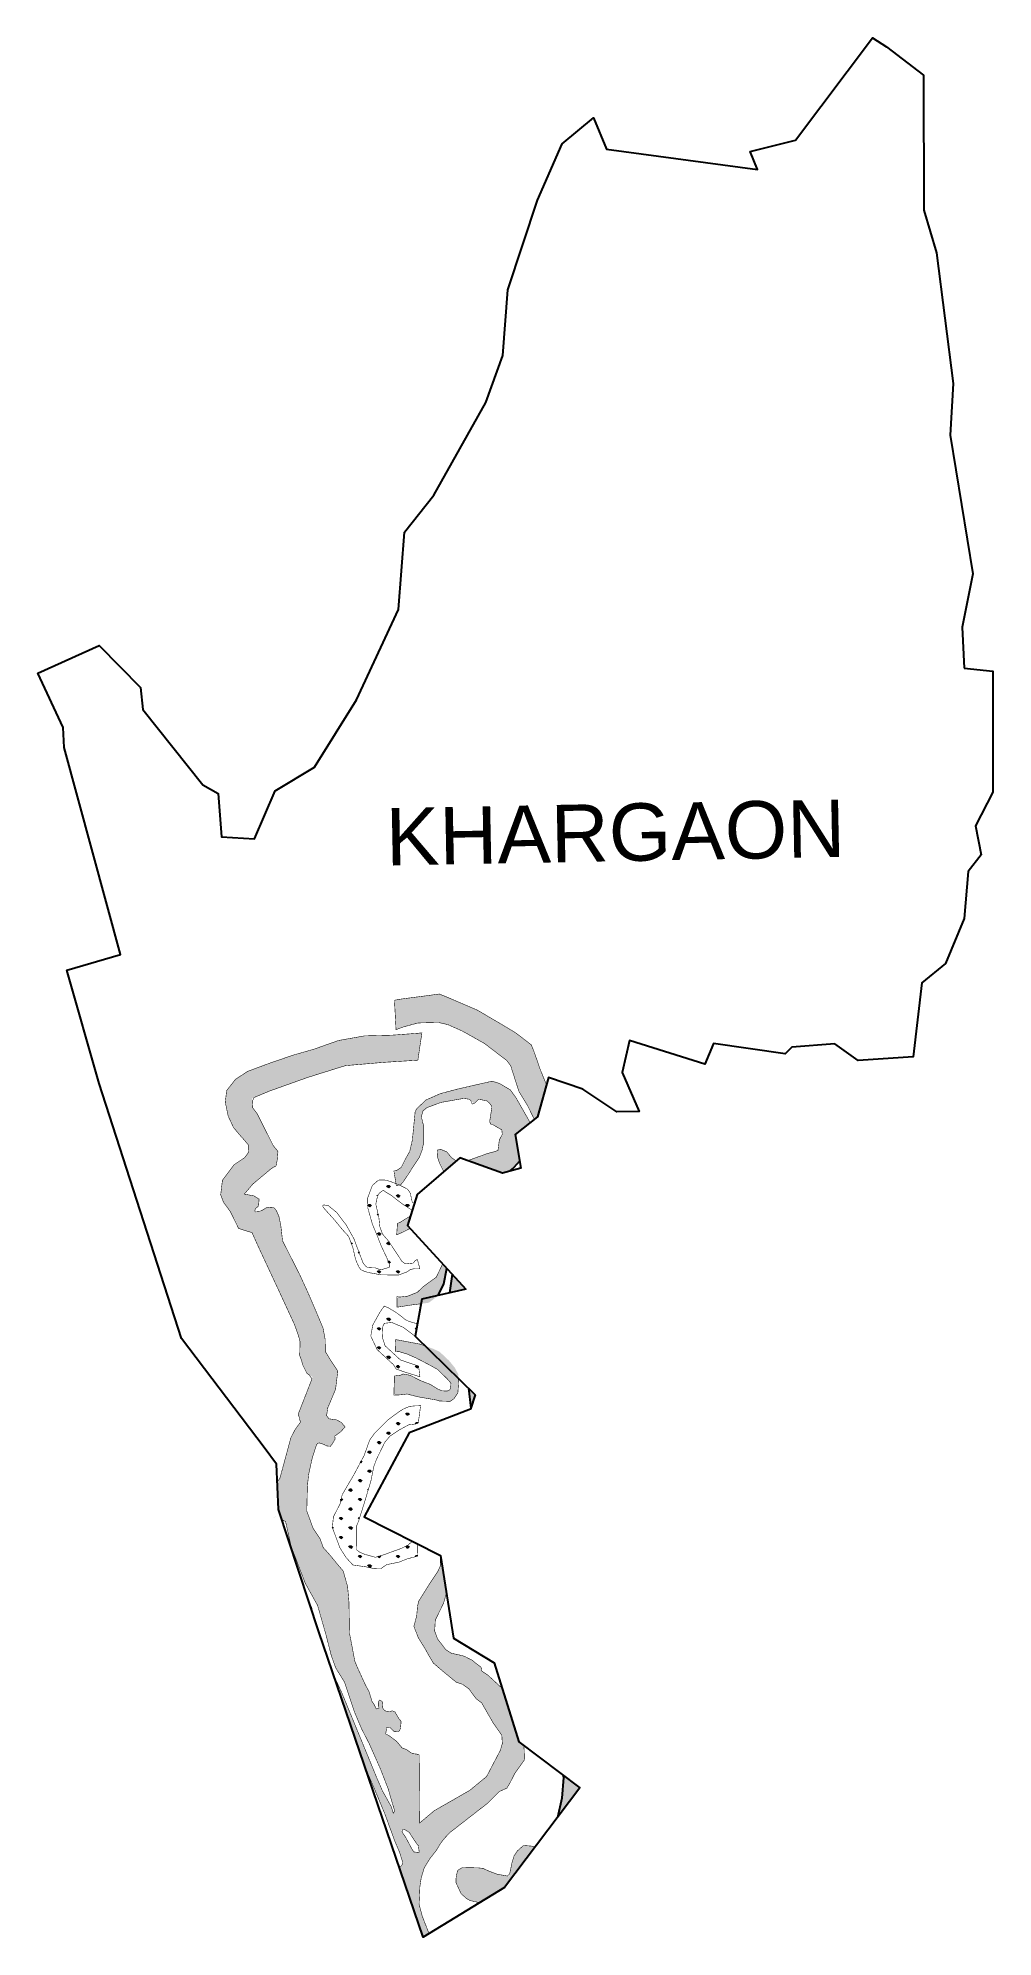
# Model space of a CAD drawing. Header units: metres. Extents: x 287585 to 289392, y 1999723 to 2003319.
import ezdxf

# ---------------------------------------------------------------- set-up
doc = ezdxf.new("R2010")
doc.units = ezdxf.units.M
doc.header["$MEASUREMENT"] = 0
for name, color, linetype in [('MANGROOVE BUFFER ZONE', 120, 'Continuous'), ('MANGROOVES BUFFER ZONE', 120, 'Continuous'), ('village', 3, 'Continuous'), ('VILLAGE NAME', 250, 'Continuous')]:
    doc.layers.add(name, color=color, linetype=linetype)
doc.styles.get("Standard").update_dxf_attribs({"font": 'simplex.shx'})

msp = doc.modelspace()

# ---------------------------------------------------------------- hatches: boundary and pattern name
at = {"layer": 'MANGROOVE BUFFER ZONE'}
h = msp.add_hatch(dxfattribs=at)
h.set_pattern_fill('GRASS', color=256, scale=25)
h.paths.add_polyline_path([(288279, 1999926.7), (288287.4, 1999921.4), (288296.7, 1999906.8), (288301.7, 1999899.7), (288304.6, 1999896.1), (288306.1, 1999883.5), (288295.8, 1999884.5), (288291.8, 1999890.9), (288280.4, 1999912.4), (288271.2, 1999925.7)], flags=16)
h.paths.add_polyline_path([(288362.7, 2000814.5), (288344.9, 2000831.3), (288333.1, 2000836.9), (288307.9, 2000845.9), (288261.5, 2000854.6), (288260.7, 2000832.1), (288268.8, 2000831.6), (288283.7, 2000827), (288300.7, 2000819.5), (288315.4, 2000811.8), (288329.7, 2000804.3), (288340.6, 2000798.2), (288363, 2000776.4), (288366.1, 2000771.2), (288365.3, 2000760), (288359.2, 2000757.2), (288349.3, 2000757.5), (288340.9, 2000761.1), (288327.3, 2000769.6), (288308.8, 2000776.8), (288300.3, 2000781.1), (288289.1, 2000786.9), (288275.5, 2000789.4), (288270.6, 2000787.1), (288259.2, 2000785.7), (288258.1, 2000749.4), (288270.1, 2000749.9), (288283.1, 2000751.5), (288295.3, 2000748.3), (288306.1, 2000745.8), (288339, 2000740.1), (288343.9, 2000738.3), (288364.6, 2000737.6), (288371.9, 2000742.6), (288379.2, 2000753.8), (288380.4, 2000770.5), (288379.8, 2000789.2), (288373.4, 2000801.3)], flags=17)
h.paths.add_polyline_path([(288420.2, 1999788.4), (288467.6, 1999817.3), (288525.6, 1999893.9), (288519.8, 1999895.5), (288503.3, 1999896.8), (288491.8, 1999886.5), (288485.5, 1999876.9), (288481.4, 1999863.2), (288476.2, 1999838.3), (288453.8, 1999842.4), (288438.9, 1999847.8), (288426.9, 1999853.4), (288417.6, 1999854.4), (288387.7, 1999855.1), (288378.6, 1999849.4), (288375.9, 1999836.8), (288375.6, 1999826.7), (288385.3, 1999805.4), (288395.8, 1999796.2), (288402.2, 1999792.6)])
h.paths.add_polyline_path([(288358.6, 2000988.9), (288350.4, 2000997.9), (288338.4, 2000972.8), (288313.6, 2000954.8), (288302.5, 2000944.1), (288284.1, 2000936.7), (288263.8, 2000934.6), (288264.2, 2000915.9), (288292.8, 2000920.3), (288324.1, 2000924.3), (288341.9, 2000937.7), (288352.5, 2000960.4)])
h.paths.add_polyline_path([(288283.6, 2001070.8), (288289.2, 2001088.3), (288280.5, 2001083.2), (288264.8, 2001073.3), (288263.4, 2001053), (288274.3, 2001057.5), (288288.1, 2001064.6), (288288.9, 2001065)])
h.paths.add_polyline_path([(288394, 2000950.3), (288368.3, 2000978.3), (288363.3, 2000943.2)])
h.paths.add_polyline_path([(288352.5, 2001172.3), (288376.2, 2001192.8), (288367.1, 2001199.1), (288358.3, 2001210), (288346.5, 2001214.8), (288341, 2001213.4), (288340.1, 2001201.6), (288344.4, 2001188.7)])
h.paths.add_polyline_path([(288412, 2000749.9), (288399.1, 2000762.4), (288403.9, 2000725.4)])
h.paths.add_polyline_path([(288567.7, 1999949.5), (288610.3, 2000005.7), (288577.6, 2000030.4), (288579.4, 2000025.2), (288575.8, 1999986.2)])
h.paths.add_polyline_path([(288523.9, 2001271.3), (288530.1, 2001276.1), (288546.7, 2001337.3), (288534, 2001368.7), (288525.1, 2001395), (288518.2, 2001412.6), (288488.5, 2001435.4), (288466, 2001449), (288415.9, 2001478.4), (288359.8, 2001502.5), (288344.2, 2001508.8), (288266.9, 2001498.6), (288259.2, 2001496.9), (288262.2, 2001441.3), (288276, 2001446.5), (288303.8, 2001454), (288342.4, 2001455), (288360.2, 2001450.9), (288387.9, 2001438.6), (288429.3, 2001415.3), (288471.7, 2001383), (288479.1, 2001373.1), (288494.7, 2001324.4), (288511.3, 2001297.2)])
h.paths.add_polyline_path([(288496.2, 2001192.9), (288487.6, 2001243.1), (288515.9, 2001265.1), (288514.2, 2001268.5), (288489, 2001312.8), (288478.2, 2001327.5), (288458.3, 2001339.3), (288444.3, 2001343.8), (288413.1, 2001336.8), (288378, 2001328.7), (288346, 2001320.2), (288318.9, 2001308.2), (288301.2, 2001291.6), (288298.4, 2001286.4), (288293.2, 2001232.9), (288288.1, 2001210.8), (288279.2, 2001195), (288272, 2001180.5), (288258.6, 2001171.6), (288262.1, 2001149.8), (288268.2, 2001147.1), (288270.8, 2001147.4), (288275, 2001152.2), (288286.4, 2001168.9), (288291.7, 2001177.6), (288306.5, 2001200), (288311.7, 2001214), (288314, 2001224.8), (288313.8, 2001261.4), (288310, 2001277), (288313.4, 2001287.8), (288320.8, 2001293.7), (288346.7, 2001303.5), (288390.1, 2001311.2), (288400.9, 2001309.8), (288409.5, 2001301.6), (288410.9, 2001302.2), (288418.5, 2001309.4), (288434.5, 2001306.7), (288444, 2001297.1), (288439.5, 2001268.3), (288440.2, 2001264.5), (288440.7, 2001263), (288442.6, 2001261.9), (288444.8, 2001261.9), (288456.2, 2001255.1), (288462.4, 2001251.8), (288463.2, 2001243.2), (288457.6, 2001232.3), (288456.2, 2001221.1), (288455, 2001212.6), (288447, 2001210), (288434.7, 2001206.7), (288412.4, 2001198.6), (288397.3, 2001193.3), (288463.6, 2001169.6), (288477.3, 2001173.4), (288482.6, 2001177.9)])
h.paths.add_polyline_path([(288029.5, 2000517.1), (288034.4, 2000518.9), (288033.7, 2000519.3)])
h.paths.add_polyline_path([(288187.4, 2000092.1), (288268.5, 1999855), (288272.9, 1999858.7), (288275.1, 1999864.2), (288268.6, 1999884.7), (288259.9, 1999905), (288241.1, 1999956.4), (288227.7, 1999988.7), (288205.9, 2000040.1), (288191, 2000084.4)])
h.paths.add_polyline_path([(288103, 2000340.3), (288115.9, 2000301), (288142.1, 2000224.5), (288145.5, 2000216.8), (288159.9, 2000185.2), (288226.6, 2000022.9), (288236.8, 1999999.6), (288252.9, 1999970.7), (288257, 1999958.2), (288259.6, 1999962), (288247.1, 2000004.6), (288233, 2000041), (288211.3, 2000089.9), (288197.2, 2000117.3), (288183.7, 2000149.1), (288164.8, 2000205.9), (288148.2, 2000232.7), (288139.9, 2000255.5), (288129.9, 2000294.6), (288113.7, 2000351.4), (288090.3, 2000393.5), (288063.8, 2000462.9), (288053.2, 2000510.1), (288046.2, 2000513.4), (288099.1, 2000352.3), (288101.6, 2000347.5)])
h.paths.add_polyline_path([(288357.5, 2000374.4), (288346.2, 2000446.3), (288346.1, 2000426.1), (288341.2, 2000415.4), (288326.2, 2000393.1), (288305.2, 2000359.5), (288302.9, 2000350), (288301.3, 2000331.5), (288295.9, 2000311.5), (288304.6, 2000289.6), (288317.3, 2000269.1), (288322.9, 2000258.8), (288332.8, 2000242.1), (288353.4, 2000224.5), (288376.3, 2000205.7), (288388, 2000202), (288400.2, 2000193.2), (288413.3, 2000175.1), (288424.3, 2000166.6), (288446.3, 2000128.3), (288462.4, 2000105.4), (288463.3, 2000089.5), (288459.6, 2000077), (288433.6, 2000027.4), (288401.8, 2000001.2), (288334.2, 1999962.4), (288306.9, 1999939.3), (288306, 2000068.3), (288301.4, 2000069.8), (288291.9, 2000070.9), (288282.8, 2000078), (288273.7, 2000081.5), (288263.3, 2000094), (288248.5, 2000105), (288242.7, 2000107.9), (288244.2, 2000118), (288244.4, 2000120.1), (288250, 2000120.9), (288253.5, 2000117.2), (288259.1, 2000112.3), (288265.5, 2000111.9), (288268.6, 2000113.9), (288270.4, 2000117.8), (288271.4, 2000126.3), (288271.8, 2000131.9), (288267.7, 2000136.8), (288260, 2000149.8), (288255.2, 2000151.8), (288247.2, 2000149.5), (288238.6, 2000153.1), (288237, 2000158.4), (288236, 2000169.5), (288231.4, 2000172.1), (288229.6, 2000170.3), (288228.5, 2000167.2), (288228.7, 2000161.9), (288230, 2000157.1), (288224.7, 2000155.4), (288220, 2000164.9), (288216.9, 2000169.4), (288210.8, 2000188.8), (288203.9, 2000201.5), (288188.1, 2000236.1), (288184.3, 2000245.6), (288174.1, 2000299), (288173.2, 2000356.8), (288170.6, 2000386.8), (288162.3, 2000416.3), (288153.1, 2000427.2), (288138, 2000445.6), (288124.3, 2000461), (288118.8, 2000476.9), (288105.3, 2000497.3), (288093.3, 2000530), (288094.5, 2000577.1), (288096.8, 2000599.1), (288103.4, 2000629.2), (288112.5, 2000658.3), (288117.8, 2000658.8), (288125.1, 2000656.3), (288131.2, 2000653.1), (288138.1, 2000652.6), (288141, 2000656.1), (288147, 2000666.3), (288146.3, 2000671.8), (288157.6, 2000680.1), (288165.9, 2000689.2), (288158.1, 2000698.1), (288149.8, 2000702.5), (288135.1, 2000704.6), (288130.8, 2000710.7), (288133, 2000725.2), (288147.8, 2000760.5), (288152, 2000794.7), (288147.9, 2000801.3), (288139.2, 2000814.2), (288128.6, 2000831.7), (288128, 2000855.3), (288124.2, 2000876.1), (288109.1, 2000912.1), (288095.1, 2000944.6), (288080.1, 2000977.2), (288047.5, 2001041.6), (288044.2, 2001070.5), (288040.8, 2001087), (288037.7, 2001094.9), (288034.4, 2001101), (288031, 2001104.5), (288021.9, 2001105.3), (288016.9, 2001104.2), (288005.6, 2001097.1), (287994.6, 2001096.1), (287996, 2001102.2), (288002, 2001107.6), (288002.9, 2001117.5), (288002.9, 2001120.7), (287993.3, 2001126.6), (287975.1, 2001130), (287991.2, 2001149), (288026.7, 2001178.7), (288035.2, 2001183.4), (288037.3, 2001194.1), (288038.7, 2001210.2), (288037.4, 2001212.6), (288029.7, 2001222.1), (287999.1, 2001282.8), (287991.1, 2001293.1), (287989.7, 2001311.2), (288022.5, 2001325), (288095.3, 2001351), (288166.3, 2001373.2), (288239.8, 2001379.5), (288303.5, 2001383.5), (288311.2, 2001435.3), (288303.4, 2001434.5), (288254.7, 2001430.9), (288202.7, 2001429.6), (288153.2, 2001420.8), (288107, 2001404.4), (288071.2, 2001394.2), (288028.3, 2001379.8), (287981.3, 2001362.3), (287958.5, 2001347.4), (287941.7, 2001326), (287939.1, 2001304), (287944.6, 2001277.5), (287954.7, 2001256), (287968.2, 2001239.9), (287973.9, 2001233.7), (287983.2, 2001222.5), (287983.7, 2001209.7), (287975.7, 2001199), (287956, 2001185.9), (287933.7, 2001156), (287930.4, 2001128.7), (287930.6, 2001127.9), (287932.6, 2001122.9), (287935.9, 2001114.3), (287948.5, 2001097.2), (287964.3, 2001064.9), (287989.7, 2001057), (288000.8, 2001032.3), (288043.9, 2000939.7), (288070.3, 2000882.4), (288077.5, 2000862), (288080.6, 2000850.8), (288079.9, 2000824.4), (288083, 2000816.2), (288086, 2000805.9), (288093.6, 2000790.5), (288104.5, 2000783.8), (288092.2, 2000752), (288077.2, 2000713.7), (288081.3, 2000698.3), (288070.8, 2000683.6), (288063.2, 2000668.7), (288042.5, 2000592.2), (288037.4, 2000585.3), (288039.8, 2000532.8), (288115.9, 2000301), (288313.6, 1999723.5), (288324.7, 1999730.3), (288322.8, 1999734.7), (288312, 1999762.5), (288305.8, 1999785.5), (288307.4, 1999819.3), (288309.9, 1999835.8), (288315.6, 1999854.5), (288326, 1999871.4), (288338.8, 1999888), (288346.8, 1999901.2), (288355.2, 1999911.9), (288364.8, 1999921.8), (288434.9, 1999976.3), (288457.1, 1999998.6), (288472.1, 2000005.5), (288478.2, 2000016), (288487, 2000033.4), (288505.2, 2000058.8), (288504.3, 2000085.7), (288494.5, 2000093.2), (288464.1, 2000191), (288461.2, 2000196), (288436.3, 2000219), (288424.7, 2000226.9), (288423, 2000234.3), (288414.2, 2000240.9), (288406.4, 2000247.5), (288391.9, 2000254.7), (288387.1, 2000256.3), (288366.8, 2000260.8), (288356.2, 2000267.6), (288350, 2000276), (288340.8, 2000287.8), (288335.3, 2000302.9), (288336.5, 2000323.4), (288352.3, 2000355.8)])
at = {"layer": 'MANGROOVES BUFFER ZONE'}
h = msp.add_hatch(dxfattribs=at)
h.set_pattern_fill('GRASS', color=256)
h.set_pattern_definition([(90, (0, 0), (-17.96051224, 17.96051224), [4.7625, -31.15852448]), (45, (0, 0), (-17.96051224, 17.96051224), [4.7625, -20.6375]), (135, (0, 0), (-17.96051224, -17.96051224), [4.7625, -20.6375])])
h.paths.add_polyline_path([(288187.7, 2000502), (288191.7, 2000511.9), (288202, 2000544.8), (288214.5, 2000586.2), (288220, 2000613.8), (288225.5, 2000628.4), (288240.9, 2000660.1), (288250.7, 2000671.7), (288269.1, 2000684), (288286.1, 2000693.2), (288299.5, 2000694.8), (288304.3, 2000696.7), (288308.7, 2000729.4), (288297.1, 2000729), (288288.2, 2000728.1), (288280.7, 2000725.2), (288276, 2000723), (288268.5, 2000718.4), (288246.6, 2000702.4), (288221, 2000676.4), (288212.4, 2000664.4), (288201.7, 2000634.8), (288182.9, 2000599.5), (288160.4, 2000561), (288156.4, 2000543.7), (288143.7, 2000519), (288141.7, 2000498.6), (288155.8, 2000460.8), (288167.6, 2000442), (288180.6, 2000427.8), (288204.9, 2000424.4), (288220.7, 2000420.9), (288234.2, 2000421.3), (288244.2, 2000428.4), (288268, 2000433.3), (288283.3, 2000439.4), (288303.4, 2000444.7), (288302.9, 2000477.1), (288300.9, 2000476.6), (288293.3, 2000472.8), (288284.8, 2000465.5), (288271.9, 2000459), (288258.6, 2000454.3), (288240, 2000447.5), (288222.9, 2000442.4), (288213.6, 2000445.1), (288202.9, 2000448), (288193.6, 2000452), (288187.5, 2000456.6)])
h.paths.add_polyline_path([(288236.2, 2000859.1), (288237.2, 2000879.6), (288240, 2000885.4), (288254.3, 2000886.9), (288276.1, 2000877.7), (288291.1, 2000866.2), (288304.5, 2000856.5), (288298.3, 2000860.8), (288302.6, 2000884.8), (288295.8, 2000886.2), (288286.7, 2000889), (288280.1, 2000892.2), (288273.8, 2000897.2), (288262.7, 2000905.7), (288248.2, 2000914.4), (288239.8, 2000918), (288231.9, 2000906.7), (288218.2, 2000882.1), (288214.4, 2000861.4), (288226.3, 2000835.8), (288257.3, 2000807.1), (288262.7, 2000798.7), (288279.2, 2000793), (288307.4, 2000784.1), (288304.9, 2000804.4), (288270.5, 2000816), (288241.5, 2000842.8)])
h.paths.add_polyline_path([(288302.6, 2001006.1), (288300.4, 2001005.2), (288297.8, 2001003.3), (288295.9, 2001000.8), (288294.2, 2000999.3), (288289.1, 2000998.8), (288282.3, 2000998), (288278.3, 2000998.9), (288272.9, 2001003.2), (288267.2, 2001012.1), (288248.2, 2001040.9), (288236.7, 2001054.2), (288231.5, 2001068.4), (288229.7, 2001085.8), (288223.9, 2001111.1), (288227.6, 2001128), (288231.6, 2001132.8), (288238.1, 2001137.2), (288244.1, 2001133), (288253.3, 2001127.5), (288272.5, 2001112.6), (288292.6, 2001099.3), (288303.3, 2001095.2), (288311.5, 2001094.6), (288303.8, 2001113.1), (288300.6, 2001113), (288293, 2001114.4), (288289.1, 2001131.8), (288285.4, 2001137.7), (288283.5, 2001139.5), (288275.1, 2001144), (288262.2, 2001149.8), (288251, 2001154.1), (288240.4, 2001156.8), (288230.7, 2001156.8), (288227.6, 2001155.4), (288223.2, 2001151.4), (288217.5, 2001146.7), (288208.6, 2001122.8), (288208.8, 2001103.9), (288217.3, 2001073.5), (288227.1, 2001050), (288234, 2001032.2), (288244.5, 2001010), (288250.3, 2000995.5), (288250.3, 2000992.1), (288247.7, 2000990.9), (288237.7, 2000987.8), (288230.8, 2000986.7), (288227.6, 2000988.9), (288222.2, 2000990.5), (288217.1, 2000990.5), (288208.8, 2000991), (288205.1, 2000993.1), (288199.8, 2000999.8), (288187.5, 2001031.9), (288182.6, 2001045.4), (288167.4, 2001072.3), (288149.7, 2001095.4), (288134.2, 2001108), (288125.3, 2001109.6), (288123.7, 2001108.5), (288123.6, 2001106.2), (288128.6, 2001100.1), (288144.1, 2001083), (288161.4, 2001062), (288172.5, 2001050), (288180.5, 2001028.8), (288184.5, 2001011.1), (288187.3, 2001002.2), (288192.2, 2000991.4), (288195.8, 2000986.8), (288203.4, 2000983.3), (288212.7, 2000981), (288234.4, 2000977.1), (288267.2, 2000976.9), (288283.6, 2000982.9), (288288.4, 2000986.6), (288297.5, 2000989.2), (288307.2, 2000989)])

# ---------------------------------------------------------------- linework, layer by layer
at = {"color": 3, "flags": 128}
msp.add_lwpolyline([(287634, 2001975.8), (287632.3, 2002013.4)], dxfattribs=at)
at = {"layer": 'MANGROOVES BUFFER ZONE', "const_width": 1, "flags": 128}
for points in [[(288546.7, 2001337.3), (288534, 2001368.7), (288525.1, 2001395), (288518.2, 2001412.6), (288488.5, 2001435.4), (288466, 2001449), (288415.9, 2001478.4), (288359.8, 2001502.5), (288344.2, 2001508.8), (288266.9, 2001498.6), (288259.2, 2001496.9), (288262.2, 2001441.3), (288276, 2001446.5), (288303.8, 2001454), (288342.4, 2001455), (288360.2, 2001450.9), (288387.9, 2001438.6), (288429.3, 2001415.3), (288471.7, 2001383), (288479.1, 2001373.1), (288494.7, 2001324.4), (288511.3, 2001297.2), (288523.9, 2001271.3)], [(288346.2, 2000446), (288346.1, 2000426.1), (288341.2, 2000415.4), (288326.2, 2000393.1), (288305.2, 2000359.5), (288302.9, 2000350), (288301.3, 2000331.5), (288295.9, 2000311.5), (288304.6, 2000289.6), (288317.3, 2000269.1), (288322.9, 2000258.8), (288332.8, 2000242.1), (288353.4, 2000224.5), (288376.3, 2000205.7), (288388, 2000202), (288400.2, 2000193.2), (288413.3, 2000175.1), (288424.3, 2000166.6), (288446.3, 2000128.3), (288462.4, 2000105.4), (288463.3, 2000089.5), (288459.6, 2000077), (288433.6, 2000027.4), (288401.8, 2000001.2), (288334.2, 1999962.4), (288306.9, 1999939.3), (288306, 2000068.3), (288301.4, 2000069.8), (288294.3, 2000070.6), (288289.8, 2000072.6), (288282.8, 2000078), (288273.7, 2000081.5), (288263.3, 2000094), (288248.5, 2000105), (288242.7, 2000107.9), (288244.2, 2000118), (288244.4, 2000120.1), (288250, 2000120.9), (288253.5, 2000117.2), (288259.1, 2000112.3), (288265.5, 2000111.9), (288268.6, 2000113.9), (288270.4, 2000117.8), (288271.4, 2000126.3), (288271.8, 2000131.9), (288267.7, 2000136.8), (288260, 2000149.8), (288255.2, 2000151.8), (288251.1, 2000150.6), (288245.9, 2000150), (288241.9, 2000151.7), (288238.1, 2000154.7), (288237, 2000158.4), (288236, 2000169.5), (288231.4, 2000172.1), (288229.6, 2000170.3), (288228.5, 2000167.2), (288228.7, 2000161.9), (288230, 2000157.1), (288224.7, 2000155.4), (288221.8, 2000161.3), (288220.2, 2000164.6), (288216.9, 2000169.4), (288210.8, 2000188.8), (288203.9, 2000201.5), (288188.1, 2000236.1), (288184.3, 2000245.6), (288174.1, 2000299), (288173.2, 2000356.8), (288170.6, 2000386.8), (288162.3, 2000416.3), (288153.1, 2000427.2), (288138, 2000445.6), (288124.3, 2000461), (288118.8, 2000476.9), (288105.3, 2000497.3), (288093.3, 2000530), (288094.5, 2000577.1), (288096.8, 2000599.1), (288103.4, 2000629.2), (288111.3, 2000654.4), (288113.8, 2000658.4), (288117.8, 2000658.8), (288125.1, 2000656.3), (288131.2, 2000653.1), (288138.1, 2000652.6), (288141, 2000656.1), (288147, 2000666.3), (288146.3, 2000671.8), (288157.6, 2000680.1), (288165.9, 2000689.2), (288160.8, 2000695), (288158.9, 2000697.6), (288149.8, 2000702.5), (288135.1, 2000704.6), (288130.8, 2000710.7), (288133, 2000725.2), (288147.8, 2000760.5), (288152, 2000794.7), (288147.9, 2000801.3), (288139.2, 2000814.2), (288128.6, 2000831.7), (288128, 2000855.3), (288124.2, 2000876.1), (288109.1, 2000912.1), (288095.1, 2000944.6), (288080.1, 2000977.2), (288047.5, 2001041.6), (288044.2, 2001070.5), (288040.8, 2001087), (288037.7, 2001094.9), (288034.4, 2001101), (288031, 2001104.5), (288021.9, 2001105.3), (288016.9, 2001104.2), (288010.5, 2001100.2), (288003.7, 2001097), (287996.4, 2001096.3), (287994.9, 2001097.6), (287996, 2001102.2), (288002, 2001107.6), (288002.9, 2001117.5), (288002.9, 2001120.7), (287993.3, 2001126.6), (287975.1, 2001130), (287991.2, 2001149), (288026.7, 2001178.7), (288035.2, 2001183.4), (288037.3, 2001194.1), (288038.2, 2001204.7), (288038.8, 2001210), (288037.4, 2001212.6), (288029.7, 2001222.1), (287999.1, 2001282.8), (287991.1, 2001293.1), (287990.2, 2001305.2), (287993.3, 2001312.8), (288022.5, 2001325), (288095.3, 2001351), (288166.3, 2001373.2), (288239.8, 2001379.5), (288303.5, 2001383.5), (288311.2, 2001435.3), (288303.4, 2001434.5), (288254.7, 2001430.9), (288202.7, 2001429.6), (288153.2, 2001420.8), (288107, 2001404.4), (288071.2, 2001394.2), (288028.3, 2001379.8), (287981.3, 2001362.3), (287958.5, 2001347.4), (287941.7, 2001326), (287939.1, 2001304), (287944.6, 2001277.5), (287954.7, 2001256), (287968.2, 2001239.9), (287973.9, 2001233.7), (287983.2, 2001222.5), (287983.6, 2001210.9), (287981.7, 2001207), (287975.7, 2001199), (287956, 2001185.9), (287933.7, 2001156), (287930.4, 2001128.7), (287930.6, 2001127.9), (287932.6, 2001122.9), (287935.9, 2001114.3), (287948.5, 2001097.2), (287964.3, 2001064.9), (287989.7, 2001057), (288000.8, 2001032.3), (288043.9, 2000939.7), (288070.3, 2000882.4), (288077.5, 2000862), (288080.6, 2000850.8), (288079.9, 2000824.4), (288083, 2000816.2), (288086, 2000805.9), (288093.6, 2000790.5), (288098.1, 2000787.7), (288103.1, 2000780.2), (288092.2, 2000752), (288077.2, 2000713.7), (288081.3, 2000698.3), (288070.8, 2000683.6), (288063.2, 2000668.7), (288042.5, 2000592.2), (288037.4, 2000585.3)], [(288515.9, 2001265.1), (288514.2, 2001268.5), (288489, 2001312.8), (288478.2, 2001327.5), (288458.3, 2001339.3), (288444.3, 2001343.8), (288413.1, 2001336.8), (288378, 2001328.7), (288346, 2001320.2), (288318.9, 2001308.2), (288301.2, 2001291.6), (288298.4, 2001286.4), (288293.2, 2001232.9), (288288.1, 2001210.8), (288279.2, 2001195), (288272, 2001180.5), (288264.1, 2001175.3), (288258.2, 2001173.7), (288262.7, 2001146.4), (288270.8, 2001147.4), (288275, 2001152.2), (288286.4, 2001168.9), (288291.7, 2001177.6), (288306.5, 2001200), (288311.7, 2001214), (288314, 2001224.8), (288313.8, 2001261.4), (288310, 2001277), (288313.4, 2001287.8), (288320.8, 2001293.7), (288346.7, 2001303.5), (288383.3, 2001310), (288390.3, 2001311.1), (288395.7, 2001310.4), (288400.2, 2001309.7), (288402.2, 2001308.5), (288404.1, 2001306.7), (288404.5, 2001303.1), (288406.9, 2001300.5), (288410.9, 2001302.2), (288418.3, 2001309.2), (288420, 2001309.2), (288430.1, 2001307.4), (288433.9, 2001306.6), (288436.4, 2001304.7), (288438.5, 2001302.7), (288442.3, 2001297.9), (288443.6, 2001294.6), (288439.5, 2001268.3), (288440.2, 2001264.5), (288440.7, 2001263), (288442.6, 2001261.9), (288444.8, 2001261.9), (288456.2, 2001255.1), (288462.4, 2001251.8), (288463.2, 2001243.2), (288457.6, 2001232.3), (288456.2, 2001221.1), (288455, 2001212.6), (288447, 2001210), (288434.7, 2001206.7), (288412.4, 2001198.6), (288397.3, 2001193.3)], [(288376.2, 2001192.8), (288367.1, 2001199.1), (288358.3, 2001210), (288346.5, 2001214.8), (288341, 2001213.4), (288340.1, 2001201.6), (288344.4, 2001188.7), (288352.5, 2001172.3)], [(288297.5, 2001113.6), (288293, 2001114.4), (288289.1, 2001131.8), (288285.4, 2001137.7), (288283.5, 2001139.5), (288275.1, 2001144), (288262.2, 2001149.8), (288251, 2001154.1), (288240.4, 2001156.8), (288230.7, 2001156.8), (288227.6, 2001155.4), (288223.2, 2001151.4), (288217.5, 2001146.7), (288208.6, 2001122.8), (288208.8, 2001103.9), (288217.3, 2001073.5), (288227.1, 2001050), (288234, 2001032.2), (288244.5, 2001010), (288250.3, 2000995.5), (288250.3, 2000992.1), (288247.7, 2000990.9), (288237.7, 2000987.8), (288230.8, 2000986.7), (288227.6, 2000988.9), (288222.2, 2000990.5), (288217.1, 2000990.5), (288208.8, 2000991), (288205.1, 2000993.1), (288199.8, 2000999.8), (288187.5, 2001031.9), (288182.6, 2001045.4), (288167.4, 2001072.3), (288149.7, 2001095.4), (288134.2, 2001108), (288125.3, 2001109.6), (288123.7, 2001108.5), (288123.6, 2001106.2), (288128.6, 2001100.1), (288144.1, 2001083), (288161.4, 2001062), (288172.5, 2001050), (288180.5, 2001028.8), (288184.5, 2001011.1), (288187.3, 2001002.2), (288192.2, 2000991.4), (288195.8, 2000986.8), (288203.4, 2000983.3), (288212.7, 2000981), (288234.4, 2000977.1), (288267.2, 2000976.9), (288283.6, 2000982.9), (288288.4, 2000986.6), (288297.5, 2000989.2), (288307.2, 2000989), (288302.6, 2001006.1), (288300.4, 2001005.2), (288297.8, 2001003.3), (288295.9, 2001000.8), (288294.2, 2000999.3), (288289.1, 2000998.8), (288282.3, 2000998), (288278.3, 2000998.9), (288272.9, 2001003.2), (288267.2, 2001012.1), (288248.2, 2001040.9), (288236.7, 2001054.2), (288231.5, 2001068.4), (288229.7, 2001085.8), (288223.9, 2001111.1), (288227.6, 2001128), (288231.6, 2001132.8), (288238.1, 2001137.2), (288244.1, 2001133), (288253.3, 2001127.5), (288272.5, 2001112.6), (288292.6, 2001099.3), (288292.8, 2001099.2)], [(288289.2, 2001088.3), (288280.5, 2001083.2), (288269.8, 2001076.5), (288264.9, 2001074.5), (288263.4, 2001053), (288274.3, 2001057.5), (288288.1, 2001064.6), (288288.9, 2001065)], [(288350.4, 2000997.9), (288338.4, 2000972.8), (288313.6, 2000954.8), (288302.5, 2000944.1), (288284.1, 2000936.7), (288268.9, 2000935.1), (288263.8, 2000935.8), (288264.2, 2000915.9), (288292.8, 2000920.3), (288309.4, 2000922.4)], [(288302.6, 2000884.8), (288295.8, 2000886.2), (288286.7, 2000889), (288280.1, 2000892.2), (288273.8, 2000897.2), (288262.7, 2000905.7), (288248.2, 2000914.4), (288239.8, 2000918), (288231.9, 2000906.7), (288218.2, 2000882.1), (288214.4, 2000861.4), (288226.3, 2000835.8), (288257.3, 2000807.1), (288262.7, 2000798.7), (288279.2, 2000793), (288307.4, 2000784.1), (288304.9, 2000804.4), (288270.5, 2000816), (288241.5, 2000842.8), (288236.2, 2000859.1), (288237.2, 2000879.6), (288240, 2000885.4), (288254.3, 2000886.9), (288276.1, 2000877.7), (288291.1, 2000866.2), (288298.3, 2000861)], [(288316.8, 2000842.7), (288307.9, 2000845.9), (288261.5, 2000854.6), (288260.7, 2000832.1), (288268.8, 2000831.6), (288283.7, 2000827), (288300.7, 2000819.5), (288315.4, 2000811.8), (288329.7, 2000804.3), (288340.6, 2000798.2), (288358.7, 2000780.6), (288364.2, 2000774.4), (288366.1, 2000771.2), (288365.5, 2000763.6), (288363.8, 2000759.3), (288359.2, 2000757.2), (288349.3, 2000757.5), (288340.9, 2000761.1), (288327.3, 2000769.6), (288308.8, 2000776.8), (288300.3, 2000781.1), (288289.1, 2000786.9), (288275.5, 2000789.4), (288270.6, 2000787.1), (288260, 2000785.8), (288259.2, 2000785.8), (288258.1, 2000749.4), (288270.1, 2000749.9), (288283.1, 2000751.5), (288295.3, 2000748.3), (288306.1, 2000745.8), (288339, 2000740.1), (288343.9, 2000738.3), (288364.6, 2000737.6), (288371.9, 2000742.6), (288379.2, 2000753.8), (288380.4, 2000770.5), (288380, 2000781)], [(288293.5, 2000472.8), (288293.3, 2000472.8), (288284.8, 2000465.5), (288271.9, 2000459), (288258.6, 2000454.3), (288240, 2000447.5), (288222.9, 2000442.4), (288213.6, 2000445.1), (288202.9, 2000448), (288193.6, 2000452), (288187.5, 2000456.6), (288187.7, 2000502), (288191.7, 2000511.9), (288202, 2000544.8), (288214.5, 2000586.2), (288220, 2000613.8), (288225.5, 2000628.4), (288240.9, 2000660.1), (288250.7, 2000671.7), (288269.1, 2000684), (288286.1, 2000693.2), (288299.5, 2000694.8), (288304.3, 2000696.7), (288308.7, 2000729.4), (288297.1, 2000729), (288288.2, 2000728.1), (288280.7, 2000725.2), (288276, 2000723), (288268.5, 2000718.4), (288246.6, 2000702.4), (288221, 2000676.4), (288212.4, 2000664.4), (288201.7, 2000634.8), (288182.9, 2000599.5), (288160.4, 2000561), (288156.4, 2000543.7), (288143.7, 2000519), (288141.7, 2000498.6), (288155.8, 2000460.8), (288167.6, 2000442), (288180.6, 2000427.8), (288204.9, 2000424.4), (288220.7, 2000420.9), (288234.2, 2000421.3), (288244.2, 2000428.4), (288268, 2000433.3), (288283.3, 2000439.4), (288303.4, 2000444.7), (288303.1, 2000468)], [(288046.2, 2000513.4), (288053.2, 2000510.1), (288063.8, 2000462.9), (288090.3, 2000393.5), (288113.7, 2000351.4), (288129.9, 2000294.6), (288139.9, 2000255.5), (288148.2, 2000232.7), (288164.8, 2000205.9), (288183.7, 2000149.1), (288197.2, 2000117.3), (288211.3, 2000089.9), (288233, 2000041), (288247.1, 2000004.6), (288259.6, 1999962), (288257, 1999958.2), (288252.9, 1999970.7), (288236.8, 1999999.6), (288226.6, 2000022.9), (288159.9, 2000185.2), (288145.5, 2000216.8), (288142.1, 2000224.5)], [(288464.1, 2000191), (288461.2, 2000196), (288436.3, 2000219), (288424.7, 2000226.9), (288423, 2000234.3), (288414.2, 2000240.9), (288406.4, 2000247.5), (288397.7, 2000251.8), (288392.8, 2000254.4), (288387.1, 2000256.3), (288366.8, 2000260.8), (288356.2, 2000267.6), (288350, 2000276), (288340.8, 2000287.8), (288335.3, 2000302.9), (288336.5, 2000323.4), (288352.3, 2000355.8), (288357.5, 2000374.4)], [(288187.4, 2000092.1), (288191, 2000084.4), (288205.9, 2000040.1), (288227.7, 1999988.7), (288241.1, 1999956.4), (288259.9, 1999905), (288268.6, 1999884.7), (288275.1, 1999864.2), (288272.9, 1999858.7), (288268.5, 1999855)], [(288324.7, 1999730.3), (288322.8, 1999734.7), (288312, 1999762.5), (288305.8, 1999785.5), (288307.4, 1999819.3), (288309.9, 1999835.8), (288315.6, 1999854.5), (288326, 1999871.4), (288338.8, 1999888), (288346.8, 1999901.2), (288355.2, 1999911.9), (288364.8, 1999921.8), (288434.9, 1999976.3), (288457.1, 1999998.6), (288472.1, 2000005.5), (288478.2, 2000016), (288487, 2000033.4), (288505.2, 2000058.8), (288504.3, 2000086)], [(288525.6, 1999893.9), (288519.8, 1999895.5), (288503.3, 1999896.8), (288491.8, 1999886.5), (288485.5, 1999876.9), (288481.4, 1999863.2), (288477.2, 1999843), (288473.1, 1999838.9), (288453.8, 1999842.4), (288438.9, 1999847.8), (288426.9, 1999853.4), (288417.6, 1999854.4), (288387.7, 1999855.1), (288378.6, 1999849.4), (288375.9, 1999836.8), (288375.6, 1999826.7), (288385.3, 1999805.4), (288395.8, 1999796.2), (288402.2, 1999792.6), (288420.2, 1999788.4)]]:
    msp.add_lwpolyline(points, dxfattribs=at)
at = {"layer": 'MANGROOVES BUFFER ZONE', "flags": 128}
for points in [[(288477.3, 2001173.4), (288482.6, 2001177.9), (288493.7, 2001190.1), (288496.2, 2001191.9), (288496.3, 2001192.1)], [(288342.2, 2000938.3), (288352.5, 2000960.4), (288358.6, 2000988.9)], [(288368.3, 2000978.3), (288363.3, 2000943.2)], [(288399.1, 2000762.4), (288404, 2000724.5)], [(288103, 2000340.3), (288101.6, 2000347.5), (288099.1, 2000352.3)], [(288577.6, 2000030.4), (288579.4, 2000025.2), (288575.8, 1999986.2), (288567.7, 1999949.5)]]:
    msp.add_lwpolyline(points, dxfattribs=at)
at = {"layer": 'MANGROOVES BUFFER ZONE', "const_width": 1, "flags": 128}
msp.add_lwpolyline([(288274.2, 1999926.1), (288279, 1999926.7), (288287.4, 1999921.4), (288296.7, 1999906.8), (288301.7, 1999899.7), (288304.6, 1999896.1), (288306.1, 1999883.5), (288295.8, 1999884.5), (288291.8, 1999890.9), (288280.4, 1999912.4), (288274.6, 1999920.8), (288273.3, 1999924.2)], close=True, dxfattribs=at)
at = {"layer": 'village', "color": 3}
for points in [[(287632.3, 2002013.4, 0), (287584.7, 2002116.2, 0), (287700.3, 2002168.9, 0), (287778.9, 2002089, 0), (287783.3, 2002047.8, 0), (287896.9, 2001904.7, 0), (287925.7, 2001888.7, 0), (287932.1, 2001806.4, 0), (287994.4, 2001802.9, 0), (288033.8, 2001893.5, 0), (288108, 2001938.1, 0), (288187.4, 2002065.8, 0), (288266.7, 2002236.6, 0), (288278, 2002383.2, 0), (288333.5, 2002453.5, 0), (288432.1, 2002628.8, 0), (288464.2, 2002717.4, 0), (288473.7, 2002842.2, 0), (288530.1, 2003011.8, 0), (288576.7, 2003118.2, 0), (288636.1, 2003167.5, 0), (288660.7, 2003108.3, 0), (288946.4, 2003070.1, 0), (288932.6, 2003103.9, 0), (289017.8, 2003125.5, 0), (289163.7, 2003318.9, 0), (289190.2, 2003302.3, 0), (289260.3, 2003248.4, 0), (289260.7, 2002993, 0), (289285, 2002912, 0), (289316.7, 2002664.5, 0), (289310.7, 2002566.6, 0), (289353.4, 2002304.5, 0), (289333.4, 2002203.3, 0), (289337.2, 2002125.6, 0)], [(289337.2, 2002125.6, 0), (289391.8, 2002120.1, 0), (289391.6, 2001890.9, 0), (289358.7, 2001827.1, 0), (289369.6, 2001772.3, 0), (289344.5, 2001740.8, 0), (289337.2, 2001651.5, 0), (289301.8, 2001566.7, 0), (289257.2, 2001529.8, 0), (289240.9, 2001390.1, 0), (289136.6, 2001383.2, 0), (289092.4, 2001414.8, 0), (289010.9, 2001407.9, 0), (288998.5, 2001395.3, 0), (288863.2, 2001415.3, 0), (288846.4, 2001376.1, 0), (288703.9, 2001420.6, 0), (288690.2, 2001360.4, 0), (288722, 2001286.3, 0), (288680.3, 2001285.9, 0), (288615.8, 2001328.9, 0), (288550.4, 2001351, 0), (288530.1, 2001276.1, 0), (288487.6, 2001243.1, 0), (288498.5, 2001179.3, 0), (288463.6, 2001169.6, 0), (288382.8, 2001198.5, 0), (288302.5, 2001129.2, 0), (288283.6, 2001070.8, 0), (288394, 2000950.3, 0), (288310.9, 2000931, 0), (288298.3, 2000860.8, 0), (288412, 2000749.9, 0), (288403, 2000722.8, 0), (288286.9, 2000677.9, 0), (288202, 2000519.3, 0), (288346.2, 2000446, 0), (288370.9, 2000289.3, 0), (288448.2, 2000242.5, 0), (288494.5, 2000093.2, 0), (288610.3, 2000005.7, 0), (288467.6, 1999817.3, 0), (288313.6, 1999723.5, 0), (288115.9, 2000301, 0), (288039.8, 2000532.8, 0), (288035.9, 2000618.9, 0), (288012.4, 2000650.1, 0), (287856.3, 2000856.8, 0), (287700.6, 2001339.2, 0), (287639, 2001553.8, 0), (287740.7, 2001583.6, 0), (287634, 2001975.8, 0)]]:
    msp.add_polyline3d(points, dxfattribs=at)

# ---------------------------------------------------------------- texts
at = {"layer": 'VILLAGE NAME', "insert": (288241.7, 2001860.6), "char_height": 108.748, "attachment_point": 1, "rotation": 1.1028}
msp.add_mtext_dynamic_manual_height_columns('{\\fArial|b0|i0|c0|p34;KHARGAON}', width=726.929, gutter_width=543.7, heights=[0], dxfattribs=at)

doc.saveas('drawing.dxf')
